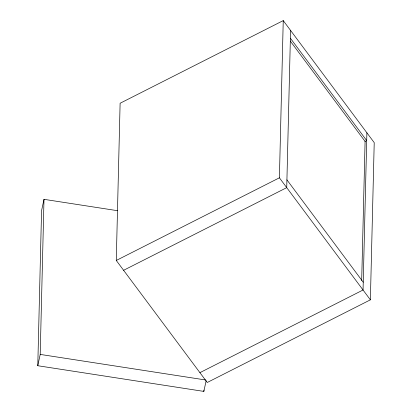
<?xml version="1.0" encoding="UTF-8"?>
<svg xmlns="http://www.w3.org/2000/svg" width="412" height="412" viewBox="0 0 412 412"><rect width="100%" height="100%" fill="white"/><g stroke="black" fill="none" stroke-linecap="round" stroke-linejoin="round"><path stroke-width="0.62" d="M206.139 380.714L203.842 391.4L37.78 365.727L41.571 210.645L43.996 199.331L117.523 210.697M37.78 365.727L40.206 354.413L43.996 199.331M116.272 260.461L120.113 103.252L283.245 20.6L374.22 142.629L370.378 299.838L207.246 382.491L116.272 260.461L279.403 177.809L283.245 20.6M203.842 391.4L203.878 390.113M290.573 30.437L286.731 187.64L123.6 270.293M361.69 280.464L365.089 141.404L290.311 41.097M366.891 132.798L363.049 290.002L199.913 372.654M364.981 141.455L366.701 140.585L290.388 38.223M40.206 354.413L205.639 379.988M286.922 179.853L363.24 282.215M279.403 177.809L370.378 299.838"/></g></svg>
